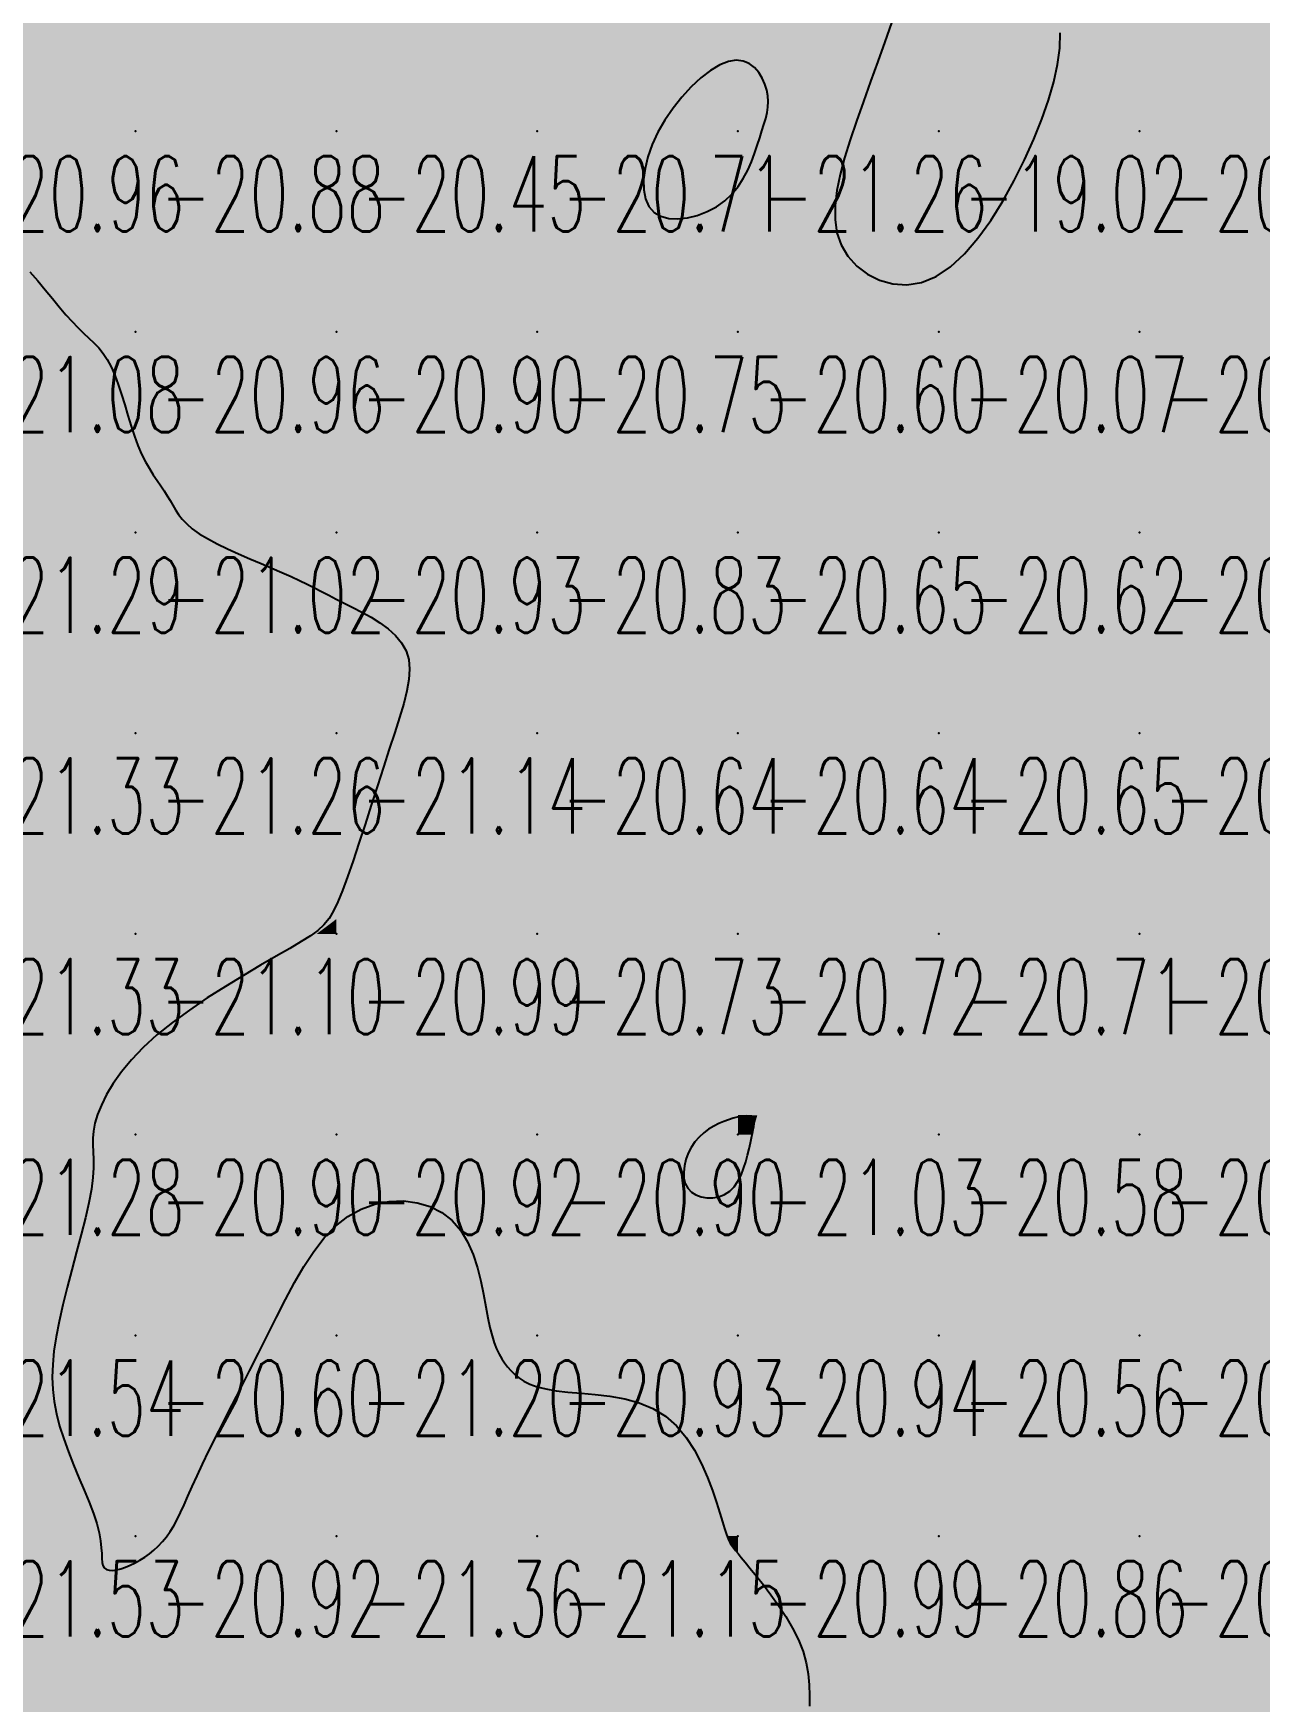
# Model space of a CAD drawing. Header units: millimetres. Extents: x 88261 to 90953, y 390274 to 392322.
# Drawn here: x 89255.2 to 89316.2, y 390839 to 390922.1 of the extents above; entities that cross this region are included whole.
import ezdxf
from ezdxf.enums import TextEntityAlignment as Align

# ---------------------------------------------------------------- set-up
doc = ezdxf.new("R2010")
doc.units = ezdxf.units.MM
doc.header["$LTSCALE"] = 25
for name, color, linetype in [('CN_03_00', 7, 'Continuous'), ('CN_04_00', 242, 'Continuous'), ('COTEAlt', 7, 'Continuous'), ('TN_COLORIAGE', 7, 'Continuous')]:
    doc.layers.add(name, color=color, linetype=linetype)
doc.styles.add('Simplex 1.0', font='Simplex.shx', dxfattribs={"width": 0.99, "height": 2.5})
doc.styles.get("Standard").update_dxf_attribs({"font": 'times.ttf'})

# ---------------------------------------------------------------- blocks, each defined once
blk = doc.blocks.new('COTE')
at = {"color": 0}
blk.add_point((0, 0), dxfattribs=at)
at = {"layer": 'COTEAlt'}
blk.add_attdef('ALT', text='', height=3.75, dxfattribs=at).set_placement((1.25, -1.25), align=Align.TOP_LEFT)

msp = doc.modelspace()

# ---------------------------------------------------------------- linework, layer by layer
at = {"layer": 'CN_03_00', "elevation": -21, "flags": 128}
for points in [[(89291.446, 390917.243), (89291.548, 390917.565), (89291.634, 390917.867), (89291.702, 390918.154), (89291.745, 390918.432), (89291.76, 390918.709), (89291.744, 390918.988), (89291.691, 390919.277), (89291.598, 390919.578), (89291.465, 390919.877), (89291.29, 390920.158), (89291.073, 390920.404), (89290.814, 390920.598), (89290.512, 390920.724), (89290.166, 390920.766), (89289.777, 390920.705), (89289.346, 390920.531), (89288.885, 390920.252), (89288.407, 390919.884), (89287.928, 390919.439), (89287.459, 390918.932), (89287.017, 390918.377), (89286.614, 390917.788), (89286.264, 390917.179), (89285.98, 390916.564), (89285.765, 390915.957), (89285.623, 390915.37), (89285.555, 390914.816), (89285.563, 390914.307), (89285.65, 390913.858), (89285.818, 390913.48), (89286.07, 390913.187), (89286.404, 390912.989), (89286.805, 390912.881), (89287.254, 390912.857), (89287.735, 390912.91), (89288.227, 390913.035), (89288.713, 390913.222), (89289.175, 390913.467), (89289.593, 390913.763), (89289.954, 390914.101), (89290.26, 390914.474), (89290.519, 390914.871), (89290.736, 390915.284), (89290.92, 390915.702), (89291.076, 390916.116), (89291.211, 390916.517), (89291.333, 390916.895), (89291.446, 390917.243)], [(89290.926, 390867.083), (89290.975, 390867.304), (89291.014, 390867.493), (89291.042, 390867.651), (89291.057, 390867.783), (89291.058, 390867.891), (89291.042, 390867.978), (89291.008, 390868.047), (89290.955, 390868.1), (89290.883, 390868.139), (89290.79, 390868.162), (89290.676, 390868.171), (89290.541, 390868.164), (89290.385, 390868.142), (89290.207, 390868.104), (89290.006, 390868.052), (89289.784, 390867.983), (89289.545, 390867.897), (89289.296, 390867.791), (89289.042, 390867.662), (89288.79, 390867.509), (89288.547, 390867.329), (89288.318, 390867.119), (89288.109, 390866.879), (89287.927, 390866.606), (89287.776, 390866.309), (89287.659, 390865.998), (89287.582, 390865.683), (89287.548, 390865.372), (89287.563, 390865.077), (89287.628, 390864.807), (89287.751, 390864.571), (89287.93, 390864.378), (89288.158, 390864.232), (89288.421, 390864.133), (89288.707, 390864.084), (89289.005, 390864.086), (89289.301, 390864.141), (89289.584, 390864.252), (89289.84, 390864.419), (89290.061, 390864.643), (89290.247, 390864.913), (89290.404, 390865.217), (89290.534, 390865.544), (89290.641, 390865.88), (89290.73, 390866.214), (89290.805, 390866.533), (89290.869, 390866.826), (89290.926, 390867.083)]]:
    msp.add_lwpolyline(points, close=True, dxfattribs=at)
msp.add_lwpolyline([(89254.985, 390910.222), (89255.377, 390909.77), (89255.752, 390909.322), (89256.109, 390908.887), (89256.451, 390908.473), (89256.776, 390908.089), (89257.085, 390907.744), (89257.38, 390907.443), (89257.659, 390907.174), (89257.924, 390906.926), (89258.175, 390906.683), (89258.411, 390906.433), (89258.633, 390906.16), (89258.841, 390905.852), (89259.035, 390905.495), (89259.217, 390905.078), (89259.388, 390904.613), (89259.551, 390904.112), (89259.711, 390903.59), (89259.869, 390903.06), (89260.029, 390902.537), (89260.195, 390902.034), (89260.368, 390901.566), (89260.552, 390901.143), (89260.742, 390900.762), (89260.937, 390900.419), (89261.131, 390900.107), (89261.321, 390899.822), (89261.503, 390899.556), (89261.674, 390899.306), (89261.829, 390899.065), (89261.968, 390898.829), (89262.099, 390898.595), (89262.235, 390898.362), (89262.389, 390898.13), (89262.571, 390897.897), (89262.795, 390897.661), (89263.072, 390897.423), (89263.414, 390897.179), (89263.83, 390896.931), (89264.306, 390896.68), (89264.828, 390896.428), (89265.378, 390896.178), (89265.941, 390895.932), (89266.5, 390895.694), (89267.039, 390895.464), (89267.541, 390895.247), (89267.996, 390895.043), (89268.408, 390894.85), (89268.791, 390894.664), (89269.155, 390894.481), (89269.51, 390894.299), (89269.869, 390894.114), (89270.242, 390893.921), (89270.641, 390893.718), (89271.072, 390893.501), (89271.523, 390893.267), (89271.978, 390893.013), (89272.42, 390892.736), (89272.831, 390892.434), (89273.196, 390892.103), (89273.498, 390891.741), (89273.721, 390891.345), (89273.851, 390890.911), (89273.894, 390890.436), (89273.861, 390889.914), (89273.761, 390889.341), (89273.603, 390888.713), (89273.398, 390888.024), (89273.155, 390887.269), (89272.885, 390886.446), (89272.595, 390885.553), (89272.294, 390884.611), (89271.986, 390883.647), (89271.678, 390882.686), (89271.375, 390881.755), (89271.083, 390880.879), (89270.809, 390880.085), (89270.557, 390879.398), (89270.331, 390878.835), (89270.114, 390878.381), (89269.887, 390878.009), (89269.631, 390877.696), (89269.327, 390877.415), (89268.955, 390877.143), (89268.496, 390876.853), (89267.931, 390876.52), (89267.247, 390876.126), (89266.467, 390875.674), (89265.617, 390875.171), (89264.726, 390874.626), (89263.821, 390874.049), (89262.932, 390873.447), (89262.087, 390872.83), (89261.313, 390872.205), (89260.633, 390871.582), (89260.048, 390870.967), (89259.552, 390870.366), (89259.14, 390869.786), (89258.807, 390869.234), (89258.548, 390868.714), (89258.356, 390868.235), (89258.228, 390867.802), (89258.157, 390867.418), (89258.128, 390867.066), (89258.128, 390866.727), (89258.143, 390866.381), (89258.157, 390866.007), (89258.156, 390865.587), (89258.126, 390865.099), (89258.052, 390864.524), (89257.924, 390863.849), (89257.75, 390863.089), (89257.542, 390862.264), (89257.313, 390861.397), (89257.076, 390860.508), (89256.843, 390859.62), (89256.626, 390858.754), (89256.439, 390857.931), (89256.29, 390857.167), (89256.184, 390856.458), (89256.12, 390855.791), (89256.1, 390855.156), (89256.124, 390854.543), (89256.193, 390853.94), (89256.306, 390853.336), (89256.466, 390852.72), (89256.669, 390852.086), (89256.907, 390851.438), (89257.165, 390850.789), (89257.431, 390850.147), (89257.691, 390849.523), (89257.934, 390848.927), (89258.146, 390848.369), (89258.314, 390847.859), (89258.43, 390847.404), (89258.502, 390847.006), (89258.541, 390846.66), (89258.561, 390846.366), (89258.573, 390846.12), (89258.591, 390845.921), (89258.625, 390845.765), (89258.689, 390845.651), (89258.793, 390845.576), (89258.932, 390845.537), (89259.103, 390845.532), (89259.299, 390845.557), (89259.514, 390845.61), (89259.744, 390845.686), (89259.983, 390845.785), (89260.225, 390845.902), (89260.466, 390846.035), (89260.703, 390846.185), (89260.935, 390846.352), (89261.161, 390846.537), (89261.379, 390846.74), (89261.588, 390846.963), (89261.787, 390847.205), (89261.973, 390847.469), (89262.148, 390847.755), (89262.316, 390848.068), (89262.485, 390848.413), (89262.662, 390848.797), (89262.854, 390849.225), (89263.067, 390849.702), (89263.309, 390850.235), (89263.587, 390850.827), (89263.906, 390851.484), (89264.261, 390852.199), (89264.647, 390852.964), (89265.057, 390853.77), (89265.486, 390854.61), (89265.926, 390855.476), (89266.373, 390856.359), (89266.82, 390857.251), (89267.263, 390858.143), (89267.708, 390859.021), (89268.161, 390859.87), (89268.63, 390860.675), (89269.123, 390861.422), (89269.647, 390862.095), (89270.21, 390862.68), (89270.819, 390863.16), (89271.477, 390863.525), (89272.169, 390863.774), (89272.879, 390863.909), (89273.586, 390863.933), (89274.272, 390863.847), (89274.92, 390863.655), (89275.51, 390863.358), (89276.023, 390862.959), (89276.448, 390862.464), (89276.789, 390861.892), (89277.061, 390861.265), (89277.274, 390860.607), (89277.442, 390859.939), (89277.576, 390859.285), (89277.688, 390858.666), (89277.791, 390858.107), (89277.895, 390857.623), (89278.002, 390857.211), (89278.114, 390856.86), (89278.233, 390856.56), (89278.357, 390856.302), (89278.489, 390856.075), (89278.63, 390855.871), (89278.781, 390855.677), (89278.943, 390855.488), (89279.126, 390855.303), (89279.338, 390855.127), (89279.59, 390854.962), (89279.892, 390854.812), (89280.253, 390854.679), (89280.682, 390854.567), (89281.191, 390854.48), (89281.782, 390854.416), (89282.441, 390854.362), (89283.146, 390854.299), (89283.877, 390854.209), (89284.613, 390854.074), (89285.333, 390853.876), (89286.016, 390853.597), (89286.642, 390853.218), (89287.193, 390852.73), (89287.672, 390852.152), (89288.084, 390851.513), (89288.435, 390850.841), (89288.731, 390850.163), (89288.977, 390849.508), (89289.18, 390848.904), (89289.346, 390848.379), (89289.479, 390847.954), (89289.585, 390847.622), (89289.668, 390847.37), (89289.733, 390847.185), (89289.783, 390847.052), (89289.824, 390846.959), (89289.859, 390846.891), (89289.894, 390846.837), (89289.932, 390846.781), (89289.98, 390846.716), (89290.046, 390846.632), (89290.135, 390846.521), (89290.255, 390846.373), (89290.412, 390846.18), (89290.614, 390845.933), (89290.867, 390845.623), (89291.173, 390845.244), (89291.521, 390844.805), (89291.891, 390844.315), (89292.269, 390843.787), (89292.635, 390843.229), (89292.973, 390842.655), (89293.266, 390842.073), (89293.497, 390841.496), (89293.653, 390840.931), (89293.746, 390840.379), (89293.794, 390839.836), (89293.811, 390839.301), (89293.816, 390838.77)], dxfattribs=at)
at = {"layer": 'CN_04_00', "elevation": -20, "flags": 128}
msp.add_lwpolyline([(89297.907, 390922.627), (89297.572, 390921.687), (89297.219, 390920.705), (89296.858, 390919.703), (89296.5, 390918.703), (89296.158, 390917.728), (89295.842, 390916.794), (89295.564, 390915.907), (89295.337, 390915.066), (89295.173, 390914.271), (89295.085, 390913.523), (89295.085, 390912.822), (89295.184, 390912.168), (89295.397, 390911.561), (89295.73, 390911.005), (89296.17, 390910.514), (89296.702, 390910.108), (89297.306, 390909.805), (89297.967, 390909.623), (89298.667, 390909.581), (89299.389, 390909.696), (89300.116, 390909.989), (89300.832, 390910.468), (89301.529, 390911.113), (89302.202, 390911.894), (89302.845, 390912.783), (89303.45, 390913.75), (89304.013, 390914.767), (89304.527, 390915.803), (89304.986, 390916.83), (89305.384, 390917.823), (89305.384, 390917.823), (89305.717, 390918.775), (89305.98, 390919.684), (89306.168, 390920.546), (89306.278, 390921.361), (89306.304, 390922.124)], dxfattribs=at)
at = {"layer": 'TN_COLORIAGE', "color": 223}
for points in [[(89250.249, 390917.239, -20.767), (89260.249, 390917.239, -20.767), (89260.249, 390927.239, -20.767)], [(89250.249, 390927.239, -20.767), (89250.249, 390917.239, -20.767), (89260.249, 390927.239, -20.767)], [(89260.249, 390917.239, -20.811), (89270.249, 390917.239, -20.811), (89270.249, 390927.239, -20.811)], [(89260.249, 390927.239, -20.811), (89260.249, 390917.239, -20.811), (89270.249, 390927.239, -20.811)], [(89270.249, 390917.239, -20.584), (89280.249, 390917.239, -20.584), (89280.249, 390927.239, -20.584)], [(89270.249, 390927.239, -20.584), (89270.249, 390917.239, -20.584), (89280.249, 390927.239, -20.584)], [(89290.249, 390921.969, -20.709), (89285.545, 390917.239, -20.709), (89290.249, 390927.239, -20.709), (89280.249, 390917.239, -20.709)], [(89280.249, 390927.239, -20.712), (89280.249, 390917.239, -20.712), (89290.249, 390927.239, -20.712)], [(89290.249, 390921.969, -20), (89292.123, 390919.113, -20), (89290.249, 390927.239, -20), (89299.364, 390926.355, -20)], [(89310.249, 390917.239, -20), (89305.636, 390917.239, -20), (89310.249, 390927.239, -20), (89307.121, 390924.112, -20)], [(89310.249, 390917.239, -20.058), (89320.249, 390917.239, -20.058), (89320.249, 390927.239, -20.058)], [(89310.249, 390927.239, -20.058), (89310.249, 390917.239, -20.058), (89320.249, 390927.239, -20.058)], [(89292.123, 390919.113, -20), (89299.364, 390926.355, -20), (89291.407, 390917.239, -20), (89295.88, 390917.239, -20)], [(89250.249, 390914.02, -20.881), (89254.348, 390911.338, -20.881), (89250.249, 390917.239, -20.881), (89260.249, 390917.239, -20.881)], [(89257.246, 390907.239, -20.881), (89254.348, 390911.338, -20.881), (89260.249, 390907.239, -20.881), (89260.249, 390917.239, -20.881)], [(89260.249, 390907.239, -20.45), (89270.249, 390907.239, -20.45), (89270.249, 390917.239, -20.45)], [(89260.249, 390917.239, -20.45), (89260.249, 390907.239, -20.45), (89270.249, 390917.239, -20.45)], [(89270.249, 390907.239, -20.709), (89280.249, 390907.239, -20.709), (89280.249, 390917.239, -20.709)], [(89270.249, 390917.239, -20.709), (89270.249, 390907.239, -20.709), (89280.249, 390917.239, -20.709)], [(89285.156, 390912.147, -20.709), (89285.545, 390917.239, -20.709), (89280.249, 390907.239, -20.709), (89280.249, 390917.239, -20.709)], [(89290.249, 390913.298, -20), (89291.407, 390917.239, -20), (89290.249, 390907.239, -20), (89295.88, 390917.239, -20)], [(89295.88, 390917.239, -20.602), (89294.063, 390911.054, -20.602), (89290.249, 390907.239, -20.602)], [(89300.249, 390907.239, -20.836), (89310.249, 390907.239, -20.836), (89310.249, 390917.239, -20.836)], [(89310.249, 390917.239, -20), (89305.636, 390917.239, -20), (89300.249, 390907.239, -20), (89300.249, 390907.91, -20)], [(89310.249, 390907.239, -20.52), (89320.249, 390907.239, -20.52), (89320.249, 390917.239, -20.52)], [(89310.249, 390917.239, -20.52), (89310.249, 390907.239, -20.52), (89320.249, 390917.239, -20.52)], [(89285.156, 390912.147, -20.602), (89290.249, 390913.298, -20.602), (89280.249, 390907.239, -20.602), (89290.249, 390907.239, -20.602)], [(89290.249, 390907.239, -20), (89294.063, 390911.054, -20), (89300.249, 390907.239, -20), (89300.249, 390907.91, -20)], [(89257.246, 390907.239, -20.965), (89259.179, 390906.17, -20.965), (89260.249, 390907.239, -20.965)], [(89260.249, 390901.05, -20.965), (89259.179, 390906.17, -20.965), (89260.249, 390907.239, -20.965)], [(89260.249, 390901.05, -20.9), (89262.035, 390899.025, -20.9), (89260.249, 390907.239, -20.9), (89270.249, 390907.239, -20.9)], [(89262.587, 390897.239, -20.9), (89262.035, 390899.025, -20.9), (89270.249, 390897.239, -20.9), (89270.249, 390907.239, -20.9)], [(89270.249, 390897.239, -20.751), (89280.249, 390897.239, -20.751), (89280.249, 390907.239, -20.751)], [(89270.249, 390907.239, -20.751), (89270.249, 390897.239, -20.751), (89280.249, 390907.239, -20.751)], [(89280.249, 390897.239, -20.602), (89290.249, 390897.239, -20.602), (89290.249, 390907.239, -20.602)], [(89280.249, 390907.239, -20.602), (89280.249, 390897.239, -20.602), (89290.249, 390907.239, -20.602)], [(89290.249, 390897.239, -20.07), (89300.249, 390897.239, -20.07), (89300.249, 390907.239, -20.07)], [(89290.249, 390907.239, -20.07), (89290.249, 390897.239, -20.07), (89300.249, 390907.239, -20.07)], [(89300.249, 390897.239, -20.698), (89310.249, 390897.239, -20.698), (89310.249, 390907.239, -20.698)], [(89300.249, 390907.239, -20.698), (89300.249, 390897.239, -20.698), (89310.249, 390907.239, -20.698)], [(89310.249, 390897.239, -20.148), (89320.249, 390897.239, -20.148), (89320.249, 390907.239, -20.148)], [(89310.249, 390907.239, -20.148), (89310.249, 390897.239, -20.148), (89320.249, 390907.239, -20.148)], [(89262.587, 390897.239, -20.929), (89268.103, 390895.093, -20.929), (89270.249, 390897.239, -20.929)], [(89270.249, 390893.868, -20.929), (89268.103, 390895.093, -20.929), (89270.249, 390897.239, -20.929)], [(89270.249, 390893.868, -20.829), (89274.749, 390891.74, -20.829), (89270.249, 390897.239, -20.829), (89280.249, 390897.239, -20.829)], [(89274.749, 390891.74, -20.645), (89273.078, 390887.239, -20.645), (89280.249, 390897.239, -20.645), (89280.249, 390887.239, -20.645)], [(89280.249, 390887.239, -20.652), (89290.249, 390887.239, -20.652), (89290.249, 390897.239, -20.652)], [(89280.249, 390897.239, -20.652), (89280.249, 390887.239, -20.652), (89290.249, 390897.239, -20.652)], [(89290.249, 390887.239, -20.625), (89300.249, 390887.239, -20.625), (89300.249, 390897.239, -20.625)], [(89290.249, 390897.239, -20.625), (89290.249, 390887.239, -20.625), (89300.249, 390897.239, -20.625)], [(89300.249, 390887.239, -20.399), (89310.249, 390887.239, -20.399), (89310.249, 390897.239, -20.399)], [(89300.249, 390897.239, -20.399), (89300.249, 390887.239, -20.399), (89310.249, 390897.239, -20.399)], [(89310.249, 390887.239, -20.468), (89320.249, 390887.239, -20.468), (89320.249, 390897.239, -20.468)], [(89310.249, 390897.239, -20.468), (89310.249, 390887.239, -20.468), (89320.249, 390897.239, -20.468)], [(89270.249, 390877.239, -20.645), (89280.249, 390877.239, -20.645), (89280.249, 390887.239, -20.645)], [(89270.249, 390877.977, -20.645), (89273.078, 390887.239, -20.645), (89270.249, 390877.239, -20.645), (89280.249, 390887.239, -20.645)], [(89280.249, 390877.239, -20.64), (89290.249, 390877.239, -20.64), (89290.249, 390887.239, -20.64)], [(89280.249, 390887.239, -20.64), (89280.249, 390877.239, -20.64), (89290.249, 390887.239, -20.64)], [(89290.249, 390877.239, -20.652), (89300.249, 390877.239, -20.652), (89300.249, 390887.239, -20.652)], [(89290.249, 390887.239, -20.652), (89290.249, 390877.239, -20.652), (89300.249, 390887.239, -20.652)], [(89300.249, 390877.239, -20.142), (89310.249, 390877.239, -20.142), (89310.249, 390887.239, -20.142)], [(89300.249, 390887.239, -20.142), (89300.249, 390877.239, -20.142), (89310.249, 390887.239, -20.142)], [(89310.249, 390877.239, -20.773), (89320.249, 390877.239, -20.773), (89320.249, 390887.239, -20.773)], [(89310.249, 390887.239, -20.773), (89310.249, 390877.239, -20.773), (89320.249, 390887.239, -20.773)], [(89269.271, 390877.239, -20.989), (89270.249, 390877.977, -20.989), (89270.249, 390877.239, -20.989)], [(89269.271, 390877.239, -20.899), (89260.249, 390872.188, -20.899), (89270.249, 390877.239, -20.899), (89260.249, 390867.239, -20.899)], [(89260.249, 390867.239, -20.989), (89270.249, 390867.239, -20.989), (89270.249, 390877.239, -20.989)], [(89270.249, 390867.239, -20.727), (89280.249, 390867.239, -20.727), (89280.249, 390877.239, -20.727)], [(89270.249, 390877.239, -20.727), (89270.249, 390867.239, -20.727), (89280.249, 390877.239, -20.727)], [(89287.825, 390867.239, -20.716), (89290.249, 390868.216, -20.716), (89280.249, 390867.239, -20.716), (89290.249, 390877.239, -20.716)], [(89280.249, 390877.239, -20.716), (89280.249, 390867.239, -20.716), (89290.249, 390877.239, -20.716)], [(89290.249, 390868.216, -20.713), (89291.216, 390868.206, -20.713), (89290.249, 390877.239, -20.713), (89300.249, 390877.239, -20.713)], [(89291.216, 390868.206, -20.584), (89290.938, 390867.239, -20.584), (89300.249, 390877.239, -20.584), (89300.249, 390867.239, -20.584)], [(89300.249, 390867.239, -20.075), (89310.249, 390867.239, -20.075), (89310.249, 390877.239, -20.075)], [(89300.249, 390877.239, -20.075), (89300.249, 390867.239, -20.075), (89310.249, 390877.239, -20.075)], [(89310.249, 390867.239, -20.611), (89320.249, 390867.239, -20.611), (89320.249, 390877.239, -20.611)], [(89310.249, 390877.239, -20.611), (89310.249, 390867.239, -20.611), (89320.249, 390877.239, -20.611)], [(89260.249, 390872.188, -20.899), (89257.611, 390867.239, -20.899), (89260.249, 390867.239, -20.899)], [(89258.676, 390865.667, -20.6), (89255.996, 390857.239, -20.6), (89260.249, 390867.239, -20.6), (89260.249, 390857.239, -20.6)], [(89257.611, 390867.239, -20.899), (89258.676, 390865.667, -20.899), (89260.249, 390867.239, -20.899)], [(89270.249, 390864.425, -20.6), (89266.885, 390857.239, -20.6), (89270.249, 390867.239, -20.6), (89260.249, 390857.239, -20.6)], [(89260.249, 390867.239, -20.921), (89260.249, 390857.239, -20.921), (89270.249, 390867.239, -20.921)], [(89270.249, 390864.425, -20.904), (89277.033, 390864.023, -20.904), (89270.249, 390867.239, -20.904), (89280.249, 390867.239, -20.904)], [(89277.761, 390857.239, -20.904), (89277.033, 390864.023, -20.904), (89280.249, 390857.239, -20.904), (89280.249, 390867.239, -20.904)], [(89287.107, 390864.098, -20.904), (89287.825, 390867.239, -20.904), (89280.249, 390857.239, -20.904), (89280.249, 390867.239, -20.904)], [(89290.249, 390857.239, -20.584), (89300.249, 390857.239, -20.584), (89300.249, 390867.239, -20.584)], [(89290.249, 390863.795, -20.584), (89290.938, 390867.239, -20.584), (89290.249, 390857.239, -20.584), (89300.249, 390867.239, -20.584)], [(89300.249, 390857.239, -20.465), (89310.249, 390857.239, -20.465), (89310.249, 390867.239, -20.465)], [(89300.249, 390867.239, -20.465), (89300.249, 390857.239, -20.465), (89310.249, 390867.239, -20.465)], [(89310.249, 390857.239, -20.684), (89320.249, 390857.239, -20.684), (89320.249, 390867.239, -20.684)], [(89310.249, 390867.239, -20.684), (89310.249, 390857.239, -20.684), (89320.249, 390867.239, -20.684)], [(89290.249, 390863.795, -20.933), (89287.107, 390864.098, -20.933), (89290.249, 390857.239, -20.933), (89280.249, 390857.239, -20.933)], [(89258.918, 390847.239, -20.6), (89255.97, 390852.96, -20.6), (89260.249, 390847.239, -20.6), (89260.249, 390857.239, -20.6)], [(89255.97, 390852.96, -20.6), (89255.996, 390857.239, -20.6), (89260.249, 390857.239, -20.6)], [(89263.131, 390850.121, -20.6), (89266.885, 390857.239, -20.6), (89260.249, 390847.239, -20.6), (89260.249, 390857.239, -20.6)], [(89277.761, 390857.239, -20.933), (89278.669, 390855.659, -20.933), (89280.249, 390857.239, -20.933)], [(89280.249, 390854.187, -20.933), (89278.669, 390855.659, -20.933), (89280.249, 390857.239, -20.933)], [(89287.48, 390854.47, -20.933), (89280.249, 390854.187, -20.933), (89290.249, 390857.239, -20.933), (89280.249, 390857.239, -20.933)], [(89289.684, 390847.239, -20.942), (89287.48, 390854.47, -20.942), (89290.249, 390847.239, -20.942), (89290.249, 390857.239, -20.942)], [(89290.249, 390857.239, -20.564), (89290.249, 390847.239, -20.564), (89300.249, 390857.239, -20.564)], [(89290.249, 390847.239, -20.564), (89300.249, 390847.239, -20.564), (89300.249, 390857.239, -20.564)], [(89300.249, 390857.239, -20.57), (89300.249, 390847.239, -20.57), (89310.249, 390857.239, -20.57)], [(89300.249, 390847.239, -20.57), (89310.249, 390847.239, -20.57), (89310.249, 390857.239, -20.57)], [(89310.249, 390857.239, -20.893), (89310.249, 390847.239, -20.893), (89320.249, 390857.239, -20.893)], [(89320.249, 390851.54, -20.442), (89318.982, 390847.239, -20.442), (89320.249, 390857.239, -20.442), (89310.249, 390847.239, -20.442)], [(89263.131, 390850.121, -20.918), (89262.115, 390847.239, -20.918), (89260.249, 390847.239, -20.918)], [(89258.242, 390845.233, -20.918), (89258.918, 390847.239, -20.918), (89260.249, 390847.239, -20.918)], [(89258.242, 390845.233, -20.918), (89260.249, 390845.735, -20.918), (89260.249, 390847.239, -20.918)], [(89262.115, 390847.239, -20.918), (89260.249, 390845.735, -20.918), (89260.249, 390847.239, -20.918)], [(89289.684, 390847.239, -20.991), (89289.857, 390846.848, -20.991), (89290.249, 390847.239, -20.991)], [(89290.249, 390846.388, -20.991), (89289.857, 390846.848, -20.991), (89290.249, 390847.239, -20.991)], [(89290.249, 390846.388, -20.859), (89294.347, 390841.337, -20.859), (89290.249, 390847.239, -20.859), (89300.249, 390847.239, -20.859)], [(89294.347, 390841.337, -20.781), (89293.344, 390837.239, -20.781), (89300.249, 390847.239, -20.781), (89300.249, 390837.239, -20.781)], [(89300.249, 390837.239, -20.442), (89310.249, 390837.239, -20.442), (89310.249, 390847.239, -20.442)], [(89300.249, 390847.239, -20.442), (89300.249, 390837.239, -20.442), (89310.249, 390847.239, -20.442)], [(89318.35, 390845.341, -20.442), (89318.982, 390847.239, -20.442), (89310.249, 390837.239, -20.442), (89310.249, 390847.239, -20.442)], [(89318.35, 390845.341, -20.481), (89320.249, 390845.891, -20.481), (89310.249, 390837.239, -20.481), (89320.249, 390837.239, -20.481)]]:
    msp.add_solid(points, dxfattribs=at)
at = {"layer": 'TN_COLORIAGE', "color": 213}
for points in [[(89299.364, 390926.355, -19.023), (89295.88, 390917.239, -19.023), (89300.249, 390927.239, -19.023), (89300.249, 390917.239, -19.023)], [(89302.405, 390927.239, -19.023), (89307.121, 390924.112, -19.023), (89300.249, 390927.239, -19.023), (89300.249, 390917.239, -19.023)], [(89307.121, 390924.112, -19.023), (89305.636, 390917.239, -19.023), (89300.249, 390917.239, -19.023)], [(89300.249, 390907.91, -19.023), (89294.063, 390911.054, -19.023), (89300.249, 390917.239, -19.023)], [(89294.063, 390911.054, -19.023), (89295.88, 390917.239, -19.023), (89300.249, 390917.239, -19.023)], [(89300.249, 390907.91, -19.023), (89305.636, 390917.239, -19.023), (89300.249, 390917.239, -19.023)]]:
    msp.add_solid(points, dxfattribs=at)
at = {"layer": 'TN_COLORIAGE', "color": 233}
for points in [[(89285.545, 390917.239, -21.259), (89290.249, 390921.969, -21.259), (89290.249, 390917.239, -21.259)], [(89292.123, 390919.113, -21.259), (89290.249, 390921.969, -21.259), (89290.249, 390917.239, -21.259)], [(89291.407, 390917.239, -21.259), (89292.123, 390919.113, -21.259), (89290.249, 390917.239, -21.259)], [(89290.249, 390913.298, -21.259), (89285.156, 390912.147, -21.259), (89290.249, 390917.239, -21.259)], [(89285.545, 390917.239, -21.259), (89285.156, 390912.147, -21.259), (89290.249, 390917.239, -21.259)], [(89291.407, 390917.239, -21.259), (89290.249, 390913.298, -21.259), (89290.249, 390917.239, -21.259)], [(89254.348, 390911.338, -21.082), (89257.246, 390907.239, -21.082), (89250.249, 390907.239, -21.082)], [(89250.249, 390897.239, -21), (89259.179, 390906.17, -21), (89250.249, 390907.239, -21), (89257.246, 390907.239, -21)], [(89250.249, 390897.239, -21), (89259.179, 390906.17, -21), (89260.249, 390897.239, -21), (89260.249, 390901.05, -21)], [(89262.035, 390899.025, -21.022), (89260.249, 390901.05, -21.022), (89260.249, 390897.239, -21.022)], [(89262.035, 390899.025, -21.022), (89262.587, 390897.239, -21.022), (89260.249, 390897.239, -21.022)], [(89250.249, 390887.239, -21.022), (89260.249, 390887.239, -21.022), (89260.249, 390897.239, -21.022)], [(89250.249, 390897.239, -21.022), (89250.249, 390887.239, -21.022), (89260.249, 390897.239, -21.022)], [(89260.249, 390887.239, -21), (89268.103, 390895.093, -21), (89260.249, 390897.239, -21), (89262.587, 390897.239, -21)], [(89260.249, 390887.239, -21), (89268.103, 390895.093, -21), (89270.249, 390887.239, -21), (89270.249, 390893.868, -21)], [(89274.749, 390891.74, -21.14), (89270.249, 390893.868, -21.14), (89270.249, 390887.239, -21.14)], [(89273.078, 390887.239, -21.14), (89274.749, 390891.74, -21.14), (89270.249, 390887.239, -21.14)], [(89250.249, 390877.239, -21.261), (89260.249, 390877.239, -21.261), (89260.249, 390887.239, -21.261)], [(89250.249, 390887.239, -21.261), (89250.249, 390877.239, -21.261), (89260.249, 390887.239, -21.261)], [(89260.249, 390887.239, -21.14), (89260.249, 390877.239, -21.14), (89270.249, 390887.239, -21.14)], [(89270.249, 390887.239, -21), (89270.249, 390877.977, -21), (89260.249, 390877.239, -21), (89269.271, 390877.239, -21)], [(89273.078, 390887.239, -21.14), (89270.249, 390877.977, -21.14), (89270.249, 390887.239, -21.14)], [(89250.249, 390867.239, -21), (89257.611, 390867.239, -21), (89260.249, 390877.239, -21), (89260.249, 390872.188, -21)], [(89250.249, 390877.239, -21.103), (89250.249, 390867.239, -21.103), (89260.249, 390877.239, -21.103)], [(89260.249, 390872.188, -21.103), (89269.271, 390877.239, -21.103), (89260.249, 390877.239, -21.103)], [(89290.249, 390868.216, -21.031), (89287.825, 390867.239, -21.031), (89290.249, 390867.239, -21.031)], [(89291.216, 390868.206, -21.031), (89290.249, 390868.216, -21.031), (89290.249, 390867.239, -21.031)], [(89290.938, 390867.239, -21.031), (89291.216, 390868.206, -21.031), (89290.249, 390867.239, -21.031)], [(89250.249, 390857.239, -21), (89258.676, 390865.667, -21), (89250.249, 390867.239, -21), (89257.611, 390867.239, -21)], [(89287.107, 390864.098, -21.031), (89290.249, 390863.795, -21.031), (89290.249, 390867.239, -21.031)], [(89287.825, 390867.239, -21.031), (89287.107, 390864.098, -21.031), (89290.249, 390867.239, -21.031)], [(89290.938, 390867.239, -21.031), (89290.249, 390863.795, -21.031), (89290.249, 390867.239, -21.031)], [(89255.996, 390857.239, -21.54), (89258.676, 390865.667, -21.54), (89250.249, 390857.239, -21.54)], [(89266.885, 390857.239, -21.203), (89270.249, 390864.425, -21.203), (89270.249, 390857.239, -21.203)], [(89277.033, 390864.023, -21.203), (89270.249, 390864.425, -21.203), (89270.249, 390857.239, -21.203)], [(89277.033, 390864.023, -21.203), (89277.761, 390857.239, -21.203), (89270.249, 390857.239, -21.203)], [(89250.249, 390857.239, -21), (89255.996, 390857.239, -21), (89250.249, 390847.239, -21), (89255.97, 390852.96, -21)], [(89270.249, 390847.239, -21), (89262.115, 390847.239, -21), (89270.249, 390857.239, -21), (89263.131, 390850.121, -21)], [(89266.885, 390857.239, -21.203), (89263.131, 390850.121, -21.203), (89270.249, 390857.239, -21.203)], [(89270.249, 390847.239, -21), (89278.669, 390855.659, -21), (89270.249, 390857.239, -21), (89277.761, 390857.239, -21)], [(89270.249, 390847.239, -21), (89278.669, 390855.659, -21), (89280.249, 390847.239, -21), (89280.249, 390854.187, -21)], [(89287.48, 390854.47, -21.153), (89289.684, 390847.239, -21.153), (89280.249, 390847.239, -21.153)], [(89280.249, 390854.187, -21.153), (89287.48, 390854.47, -21.153), (89280.249, 390847.239, -21.153)], [(89255.97, 390852.96, -21.535), (89258.918, 390847.239, -21.535), (89250.249, 390847.239, -21.535)], [(89250.249, 390847.239, -21), (89258.918, 390847.239, -21), (89250.249, 390837.239, -21), (89258.242, 390845.233, -21)], [(89260.249, 390837.239, -21.358), (89270.249, 390837.239, -21.358), (89270.249, 390847.239, -21.358)], [(89260.249, 390837.239, -21), (89260.249, 390845.735, -21), (89270.249, 390847.239, -21), (89262.115, 390847.239, -21)], [(89270.249, 390837.239, -21.153), (89280.249, 390837.239, -21.153), (89280.249, 390847.239, -21.153)], [(89270.249, 390847.239, -21.153), (89270.249, 390837.239, -21.153), (89280.249, 390847.239, -21.153)], [(89280.249, 390837.239, -21), (89289.857, 390846.848, -21), (89280.249, 390847.239, -21), (89289.684, 390847.239, -21)], [(89280.249, 390837.239, -21), (89289.857, 390846.848, -21), (89290.249, 390837.239, -21), (89290.249, 390846.388, -21)], [(89294.347, 390841.337, -21.098), (89290.249, 390846.388, -21.098), (89290.249, 390837.239, -21.098)], [(89260.249, 390837.239, -21), (89260.249, 390845.735, -21), (89250.249, 390837.239, -21), (89258.242, 390845.233, -21)], [(89293.344, 390837.239, -21.098), (89294.347, 390841.337, -21.098), (89290.249, 390837.239, -21.098)]]:
    msp.add_solid(points, dxfattribs=at)

# ---------------------------------------------------------------- block references
at = {"layer": 'COTEAlt'}
ref = msp.add_blockref('COTE', (89250.249, 390917.239), dxfattribs=at)
ref.add_attrib('ALT', '-20.96', dxfattribs={"height": 3.75, "style": 'Simplex 1.0', "width": 0.6}).set_placement((89251.499, 390915.989), align=Align.TOP_LEFT)
ref = msp.add_blockref('COTE', (89260.249, 390917.239), dxfattribs=at)
ref.add_attrib('ALT', '-20.88', dxfattribs={"height": 3.75, "style": 'Simplex 1.0', "width": 0.6}).set_placement((89261.499, 390915.989), align=Align.TOP_LEFT)
ref = msp.add_blockref('COTE', (89270.249, 390917.239), dxfattribs=at)
ref.add_attrib('ALT', '-20.45', dxfattribs={"height": 3.75, "style": 'Simplex 1.0', "width": 0.6}).set_placement((89271.499, 390915.989), align=Align.TOP_LEFT)
ref = msp.add_blockref('COTE', (89280.249, 390917.239), dxfattribs=at)
ref.add_attrib('ALT', '-20.71', dxfattribs={"height": 3.75, "style": 'Simplex 1.0', "width": 0.6}).set_placement((89281.499, 390915.989), align=Align.TOP_LEFT)
ref = msp.add_blockref('COTE', (89290.249, 390917.239), dxfattribs=at)
ref.add_attrib('ALT', '-21.26', dxfattribs={"height": 3.75, "style": 'Simplex 1.0', "width": 0.6}).set_placement((89291.499, 390915.989), align=Align.TOP_LEFT)
ref = msp.add_blockref('COTE', (89300.249, 390917.239), dxfattribs=at)
ref.add_attrib('ALT', '-19.02', dxfattribs={"height": 3.75, "style": 'Simplex 1.0', "width": 0.6}).set_placement((89301.499, 390915.989), align=Align.TOP_LEFT)
ref = msp.add_blockref('COTE', (89310.249, 390917.239), dxfattribs=at)
ref.add_attrib('ALT', '-20.84', dxfattribs={"height": 3.75, "style": 'Simplex 1.0', "width": 0.6}).set_placement((89311.499, 390915.989), align=Align.TOP_LEFT)
ref = msp.add_blockref('COTE', (89250.249, 390907.239), dxfattribs=at)
ref.add_attrib('ALT', '-21.08', dxfattribs={"height": 3.75, "style": 'Simplex 1.0', "width": 0.6}).set_placement((89251.499, 390905.989), align=Align.TOP_LEFT)
ref = msp.add_blockref('COTE', (89260.249, 390907.239), dxfattribs=at)
ref.add_attrib('ALT', '-20.96', dxfattribs={"height": 3.75, "style": 'Simplex 1.0', "width": 0.6}).set_placement((89261.499, 390905.989), align=Align.TOP_LEFT)
ref = msp.add_blockref('COTE', (89270.249, 390907.239), dxfattribs=at)
ref.add_attrib('ALT', '-20.90', dxfattribs={"height": 3.75, "style": 'Simplex 1.0', "width": 0.6}).set_placement((89271.499, 390905.989), align=Align.TOP_LEFT)
ref = msp.add_blockref('COTE', (89280.249, 390907.239), dxfattribs=at)
ref.add_attrib('ALT', '-20.75', dxfattribs={"height": 3.75, "style": 'Simplex 1.0', "width": 0.6}).set_placement((89281.499, 390905.989), align=Align.TOP_LEFT)
ref = msp.add_blockref('COTE', (89290.249, 390907.239), dxfattribs=at)
ref.add_attrib('ALT', '-20.60', dxfattribs={"height": 3.75, "style": 'Simplex 1.0', "width": 0.6}).set_placement((89291.499, 390905.989), align=Align.TOP_LEFT)
ref = msp.add_blockref('COTE', (89300.249, 390907.239), dxfattribs=at)
ref.add_attrib('ALT', '-20.07', dxfattribs={"height": 3.75, "style": 'Simplex 1.0', "width": 0.6}).set_placement((89301.499, 390905.989), align=Align.TOP_LEFT)
ref = msp.add_blockref('COTE', (89310.249, 390907.239), dxfattribs=at)
ref.add_attrib('ALT', '-20.70', dxfattribs={"height": 3.75, "style": 'Simplex 1.0', "width": 0.6}).set_placement((89311.499, 390905.989), align=Align.TOP_LEFT)
ref = msp.add_blockref('COTE', (89250.249, 390897.239), dxfattribs=at)
ref.add_attrib('ALT', '-21.29', dxfattribs={"height": 3.75, "style": 'Simplex 1.0', "width": 0.6}).set_placement((89251.499, 390895.989), align=Align.TOP_LEFT)
ref = msp.add_blockref('COTE', (89260.249, 390897.239), dxfattribs=at)
ref.add_attrib('ALT', '-21.02', dxfattribs={"height": 3.75, "style": 'Simplex 1.0', "width": 0.6}).set_placement((89261.499, 390895.989), align=Align.TOP_LEFT)
ref = msp.add_blockref('COTE', (89270.249, 390897.239), dxfattribs=at)
ref.add_attrib('ALT', '-20.93', dxfattribs={"height": 3.75, "style": 'Simplex 1.0', "width": 0.6}).set_placement((89271.499, 390895.989), align=Align.TOP_LEFT)
ref = msp.add_blockref('COTE', (89280.249, 390897.239), dxfattribs=at)
ref.add_attrib('ALT', '-20.83', dxfattribs={"height": 3.75, "style": 'Simplex 1.0', "width": 0.6}).set_placement((89281.499, 390895.989), align=Align.TOP_LEFT)
ref = msp.add_blockref('COTE', (89290.249, 390897.239), dxfattribs=at)
ref.add_attrib('ALT', '-20.65', dxfattribs={"height": 3.75, "style": 'Simplex 1.0', "width": 0.6}).set_placement((89291.499, 390895.989), align=Align.TOP_LEFT)
ref = msp.add_blockref('COTE', (89300.249, 390897.239), dxfattribs=at)
ref.add_attrib('ALT', '-20.62', dxfattribs={"height": 3.75, "style": 'Simplex 1.0', "width": 0.6}).set_placement((89301.499, 390895.989), align=Align.TOP_LEFT)
ref = msp.add_blockref('COTE', (89310.249, 390897.239), dxfattribs=at)
ref.add_attrib('ALT', '-20.40', dxfattribs={"height": 3.75, "style": 'Simplex 1.0', "width": 0.6}).set_placement((89311.499, 390895.989), align=Align.TOP_LEFT)
ref = msp.add_blockref('COTE', (89250.249, 390887.239), dxfattribs=at)
ref.add_attrib('ALT', '-21.33', dxfattribs={"height": 3.75, "style": 'Simplex 1.0', "width": 0.6}).set_placement((89251.499, 390885.989), align=Align.TOP_LEFT)
ref = msp.add_blockref('COTE', (89260.249, 390887.239), dxfattribs=at)
ref.add_attrib('ALT', '-21.26', dxfattribs={"height": 3.75, "style": 'Simplex 1.0', "width": 0.6}).set_placement((89261.499, 390885.989), align=Align.TOP_LEFT)
ref = msp.add_blockref('COTE', (89270.249, 390887.239), dxfattribs=at)
ref.add_attrib('ALT', '-21.14', dxfattribs={"height": 3.75, "style": 'Simplex 1.0', "width": 0.6}).set_placement((89271.499, 390885.989), align=Align.TOP_LEFT)
ref = msp.add_blockref('COTE', (89280.249, 390887.239), dxfattribs=at)
ref.add_attrib('ALT', '-20.64', dxfattribs={"height": 3.75, "style": 'Simplex 1.0', "width": 0.6}).set_placement((89281.499, 390885.989), align=Align.TOP_LEFT)
ref = msp.add_blockref('COTE', (89290.249, 390887.239), dxfattribs=at)
ref.add_attrib('ALT', '-20.64', dxfattribs={"height": 3.75, "style": 'Simplex 1.0', "width": 0.6}).set_placement((89291.499, 390885.989), align=Align.TOP_LEFT)
ref = msp.add_blockref('COTE', (89300.249, 390887.239), dxfattribs=at)
ref.add_attrib('ALT', '-20.65', dxfattribs={"height": 3.75, "style": 'Simplex 1.0', "width": 0.6}).set_placement((89301.499, 390885.989), align=Align.TOP_LEFT)
ref = msp.add_blockref('COTE', (89310.249, 390887.239), dxfattribs=at)
ref.add_attrib('ALT', '-20.14', dxfattribs={"height": 3.75, "style": 'Simplex 1.0', "width": 0.6}).set_placement((89311.499, 390885.989), align=Align.TOP_LEFT)
ref = msp.add_blockref('COTE', (89250.249, 390877.239), dxfattribs=at)
ref.add_attrib('ALT', '-21.33', dxfattribs={"height": 3.75, "style": 'Simplex 1.0', "width": 0.6}).set_placement((89251.499, 390875.989), align=Align.TOP_LEFT)
ref = msp.add_blockref('COTE', (89260.249, 390877.239), dxfattribs=at)
ref.add_attrib('ALT', '-21.10', dxfattribs={"height": 3.75, "style": 'Simplex 1.0', "width": 0.6}).set_placement((89261.499, 390875.989), align=Align.TOP_LEFT)
ref = msp.add_blockref('COTE', (89270.249, 390877.239), dxfattribs=at)
ref.add_attrib('ALT', '-20.99', dxfattribs={"height": 3.75, "style": 'Simplex 1.0', "width": 0.6}).set_placement((89271.499, 390875.989), align=Align.TOP_LEFT)
ref = msp.add_blockref('COTE', (89280.249, 390877.239), dxfattribs=at)
ref.add_attrib('ALT', '-20.73', dxfattribs={"height": 3.75, "style": 'Simplex 1.0', "width": 0.6}).set_placement((89281.499, 390875.989), align=Align.TOP_LEFT)
ref = msp.add_blockref('COTE', (89290.249, 390877.239), dxfattribs=at)
ref.add_attrib('ALT', '-20.72', dxfattribs={"height": 3.75, "style": 'Simplex 1.0', "width": 0.6}).set_placement((89291.499, 390875.989), align=Align.TOP_LEFT)
ref = msp.add_blockref('COTE', (89300.249, 390877.239), dxfattribs=at)
ref.add_attrib('ALT', '-20.71', dxfattribs={"height": 3.75, "style": 'Simplex 1.0', "width": 0.6}).set_placement((89301.499, 390875.989), align=Align.TOP_LEFT)
ref = msp.add_blockref('COTE', (89310.249, 390877.239), dxfattribs=at)
ref.add_attrib('ALT', '-20.07', dxfattribs={"height": 3.75, "style": 'Simplex 1.0', "width": 0.6}).set_placement((89311.499, 390875.989), align=Align.TOP_LEFT)
ref = msp.add_blockref('COTE', (89250.249, 390867.239), dxfattribs=at)
ref.add_attrib('ALT', '-21.28', dxfattribs={"height": 3.75, "style": 'Simplex 1.0', "width": 0.6}).set_placement((89251.499, 390865.989), align=Align.TOP_LEFT)
ref = msp.add_blockref('COTE', (89260.249, 390867.239), dxfattribs=at)
ref.add_attrib('ALT', '-20.90', dxfattribs={"height": 3.75, "style": 'Simplex 1.0', "width": 0.6}).set_placement((89261.499, 390865.989), align=Align.TOP_LEFT)
ref = msp.add_blockref('COTE', (89270.249, 390867.239), dxfattribs=at)
ref.add_attrib('ALT', '-20.92', dxfattribs={"height": 3.75, "style": 'Simplex 1.0', "width": 0.6}).set_placement((89271.499, 390865.989), align=Align.TOP_LEFT)
ref = msp.add_blockref('COTE', (89280.249, 390867.239), dxfattribs=at)
ref.add_attrib('ALT', '-20.90', dxfattribs={"height": 3.75, "style": 'Simplex 1.0', "width": 0.6}).set_placement((89281.499, 390865.989), align=Align.TOP_LEFT)
ref = msp.add_blockref('COTE', (89290.249, 390867.239), dxfattribs=at)
ref.add_attrib('ALT', '-21.03', dxfattribs={"height": 3.75, "style": 'Simplex 1.0', "width": 0.6}).set_placement((89291.499, 390865.989), align=Align.TOP_LEFT)
ref = msp.add_blockref('COTE', (89300.249, 390867.239), dxfattribs=at)
ref.add_attrib('ALT', '-20.58', dxfattribs={"height": 3.75, "style": 'Simplex 1.0', "width": 0.6}).set_placement((89301.499, 390865.989), align=Align.TOP_LEFT)
ref = msp.add_blockref('COTE', (89310.249, 390867.239), dxfattribs=at)
ref.add_attrib('ALT', '-20.46', dxfattribs={"height": 3.75, "style": 'Simplex 1.0', "width": 0.6}).set_placement((89311.499, 390865.989), align=Align.TOP_LEFT)
ref = msp.add_blockref('COTE', (89250.249, 390857.239), dxfattribs=at)
ref.add_attrib('ALT', '-21.54', dxfattribs={"height": 3.75, "style": 'Simplex 1.0', "width": 0.6}).set_placement((89251.499, 390855.989), align=Align.TOP_LEFT)
ref = msp.add_blockref('COTE', (89260.249, 390857.239), dxfattribs=at)
ref.add_attrib('ALT', '-20.60', dxfattribs={"height": 3.75, "style": 'Simplex 1.0', "width": 0.6}).set_placement((89261.499, 390855.989), align=Align.TOP_LEFT)
ref = msp.add_blockref('COTE', (89270.249, 390857.239), dxfattribs=at)
ref.add_attrib('ALT', '-21.20', dxfattribs={"height": 3.75, "style": 'Simplex 1.0', "width": 0.6}).set_placement((89271.499, 390855.989), align=Align.TOP_LEFT)
ref = msp.add_blockref('COTE', (89280.249, 390857.239), dxfattribs=at)
ref.add_attrib('ALT', '-20.93', dxfattribs={"height": 3.75, "style": 'Simplex 1.0', "width": 0.6}).set_placement((89281.499, 390855.989), align=Align.TOP_LEFT)
ref = msp.add_blockref('COTE', (89290.249, 390857.239), dxfattribs=at)
ref.add_attrib('ALT', '-20.94', dxfattribs={"height": 3.75, "style": 'Simplex 1.0', "width": 0.6}).set_placement((89291.499, 390855.989), align=Align.TOP_LEFT)
ref = msp.add_blockref('COTE', (89300.249, 390857.239), dxfattribs=at)
ref.add_attrib('ALT', '-20.56', dxfattribs={"height": 3.75, "style": 'Simplex 1.0', "width": 0.6}).set_placement((89301.499, 390855.989), align=Align.TOP_LEFT)
ref = msp.add_blockref('COTE', (89310.249, 390857.239), dxfattribs=at)
ref.add_attrib('ALT', '-20.57', dxfattribs={"height": 3.75, "style": 'Simplex 1.0', "width": 0.6}).set_placement((89311.499, 390855.989), align=Align.TOP_LEFT)
ref = msp.add_blockref('COTE', (89250.249, 390847.239), dxfattribs=at)
ref.add_attrib('ALT', '-21.53', dxfattribs={"height": 3.75, "style": 'Simplex 1.0', "width": 0.6}).set_placement((89251.499, 390845.989), align=Align.TOP_LEFT)
ref = msp.add_blockref('COTE', (89260.249, 390847.239), dxfattribs=at)
ref.add_attrib('ALT', '-20.92', dxfattribs={"height": 3.75, "style": 'Simplex 1.0', "width": 0.6}).set_placement((89261.499, 390845.989), align=Align.TOP_LEFT)
ref = msp.add_blockref('COTE', (89270.249, 390847.239), dxfattribs=at)
ref.add_attrib('ALT', '-21.36', dxfattribs={"height": 3.75, "style": 'Simplex 1.0', "width": 0.6}).set_placement((89271.499, 390845.989), align=Align.TOP_LEFT)
ref = msp.add_blockref('COTE', (89280.249, 390847.239), dxfattribs=at)
ref.add_attrib('ALT', '-21.15', dxfattribs={"height": 3.75, "style": 'Simplex 1.0', "width": 0.6}).set_placement((89281.499, 390845.989), align=Align.TOP_LEFT)
ref = msp.add_blockref('COTE', (89290.249, 390847.239), dxfattribs=at)
ref.add_attrib('ALT', '-20.99', dxfattribs={"height": 3.75, "style": 'Simplex 1.0', "width": 0.6}).set_placement((89291.499, 390845.989), align=Align.TOP_LEFT)
ref = msp.add_blockref('COTE', (89300.249, 390847.239), dxfattribs=at)
ref.add_attrib('ALT', '-20.86', dxfattribs={"height": 3.75, "style": 'Simplex 1.0', "width": 0.6}).set_placement((89301.499, 390845.989), align=Align.TOP_LEFT)
ref = msp.add_blockref('COTE', (89310.249, 390847.239), dxfattribs=at)
ref.add_attrib('ALT', '-20.44', dxfattribs={"height": 3.75, "style": 'Simplex 1.0', "width": 0.6}).set_placement((89311.499, 390845.989), align=Align.TOP_LEFT)

doc.saveas('drawing.dxf')
